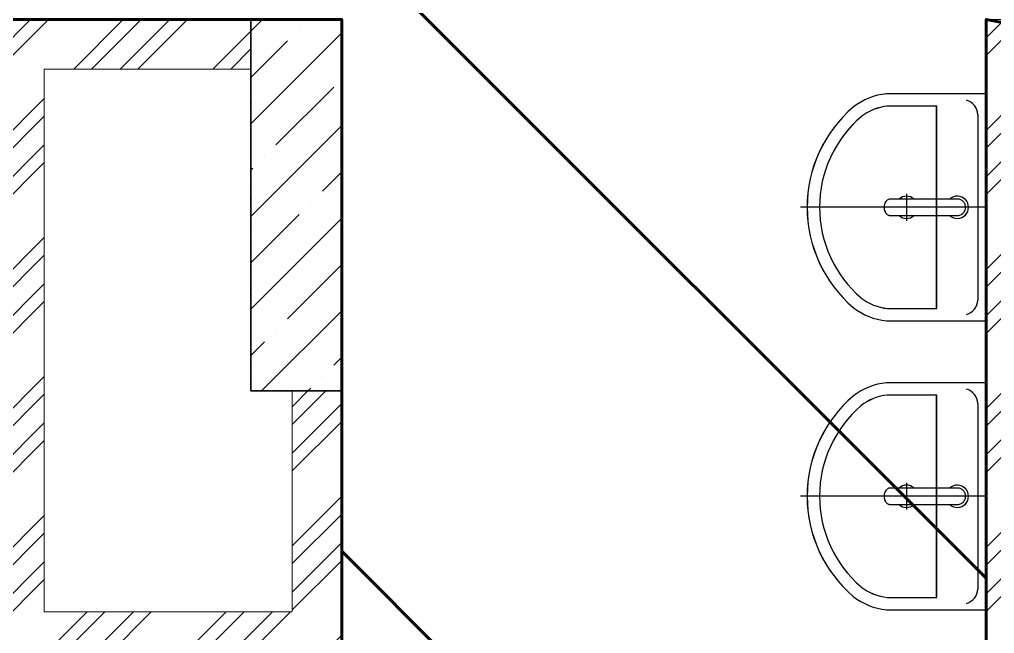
# Model space of a CAD drawing. Header units: millimetres. Extents: x 470010 to 1231400, y -134005 to 421770.
# Drawn here: x 687584 to 689944, y -36649 to -35161 of the extents above; entities that cross this region are included whole.
import ezdxf
from ezdxf.enums import TextEntityAlignment as Align

# ---------------------------------------------------------------- set-up
doc = ezdxf.new("R2010")
doc.units = ezdxf.units.MM
doc.linetypes.add('HIDDEN2', pattern=[4.7625, 3.175, -1.5875])
doc.layers.get('Defpoints').update_dxf_attribs({"color": 140})
for name, color, linetype, lineweight in [('0) шп потолок', 3, 'Continuous', 60), ('АР_Колонны', 70, 'Continuous', 30), ('АР_Стены ЖБ', 7, 'Continuous', 35), ('АР_Стены кирпич', 32, 'Continuous', 20), ('АР_Штриховка', 8, 'Continuous', 0)]:
    doc.layers.add(name, color=color, linetype=linetype, lineweight=lineweight)
doc.styles.add('style1', font='ARIALN.TTF')

# ---------------------------------------------------------------- blocks, each defined once
blk = doc.blocks.new('A$C9108343f')
at = {"layer": 'АР_Штриховка', "linetype": 'Continuous', "lineweight": 0, "true_color": 0x000000}
h = blk.add_hatch(dxfattribs=at)
h.set_pattern_fill('ANSI32', color=18, scale=25, angle=-360, style=0)
h.set_pattern_definition([(45, (-63444.08, -115658.25), (-168.3798, 168.3798), []), (45, (-63331.83, -115658.25), (-168.3798, 168.3798), [])])
h.paths.add_polyline_path([(19565, 65205), (19565, 65085), (21805, 65085), (21845, 65115), (21805, 65205)], flags=0)
h.paths.add_polyline_path([(21805, 65205), (21845, 65115), (21925, 65085), (22425, 65085), (22425, 65205)], flags=0)
h = blk.add_hatch(dxfattribs=at)
h.set_pattern_fill('ANSI32', color=18, scale=25, style=0)
h.set_pattern_definition([(45, (-63444.08, -115658.25), (-168.3798, 168.3798), []), (45, (-63331.83, -115658.25), (-168.3798, 168.3798), [])])
h.paths.add_polyline_path([(24205, 62285), (24285, 62255), (24325, 62285), (24325, 62755), (24265, 62815), (24205, 62755)], flags=0)
h.paths.add_polyline_path([(24205, 62875), (24265, 62815), (24325, 62875), (24325, 65085), (24205, 65205)], flags=0)
h = blk.add_hatch(dxfattribs=at)
h.set_pattern_fill('ANSI32', color=18, scale=25, style=0)
h.set_pattern_definition([(45, (-63444.08, -115658.25), (-168.3798, 168.3798), []), (45, (-63331.83, -115658.25), (-168.3798, 168.3798), [])])
h.paths.add_polyline_path([(24205, 65205), (24325, 65085), (24525, 65085), (24525, 65205)], flags=0)
h = blk.add_hatch(dxfattribs=at)
h.set_pattern_fill('ANSI32', color=18, scale=25, angle=-360, style=0)
h.set_pattern_definition([(45, (-63444.08, -115658.25), (-168.3798, 168.3798), []), (45, (-63331.83, -115658.25), (-168.3798, 168.3798), [])])
h.paths.add_polyline_path([(21925, 65085), (21845, 65115), (21805, 65085), (21805, 63650.2), (21895, 63690.2), (21925, 63770.2)], flags=0)
h.paths.add_polyline_path([(21925, 63650.2), (21895, 63690.2), (21805, 63650.2), (21805, 62525), (21835, 62485), (21925, 62525)], flags=0)
h.paths.add_polyline_path([(21925, 62525), (21835, 62485), (21805, 62405), (21805, 62285), (21845, 62255), (21925, 62285)], flags=0)
h = blk.add_hatch(dxfattribs=at)
h.set_pattern_fill('ANSI32', color=18, scale=25, angle=-360, style=0)
h.set_pattern_definition([(45, (-63444.08, -115658.25), (-168.3798, 168.3798), []), (45, (-63331.83, -115658.25), (-168.3798, 168.3798), [])])
h.paths.add_polyline_path([(22645, 64305), (22525, 64305), (22525, 63770.2), (22555, 63690.2), (22645, 63650.2)], flags=0)
h.paths.add_polyline_path([(22645, 63650.2), (22555, 63690.2), (22525, 63650.2), (22525, 62755), (22615, 62795), (22645, 62875)], flags=0)
h.paths.add_polyline_path([(22645, 62755), (22615, 62795), (22525, 62755), (22525, 62285), (22565, 62255), (22645, 62285)], flags=0)
h = blk.add_hatch(dxfattribs=at)
h.set_pattern_fill('ANSI32', color=18, scale=25, angle=-360, style=0)
h.set_pattern_definition([(45, (-63444.08, -115658.25), (-168.3798, 168.3798), []), (45, (-63331.83, -115658.25), (-168.3798, 168.3798), [])])
h.paths.add_polyline_path([(21925, 63770.2), (21895, 63690.2), (21925, 63650.2), (22525, 63650.2), (22555, 63690.2), (22525, 63770.2)], flags=0)
at = {"color": 18, "true_color": 0x000000}
for p, q in [((24205, 65025), (23963.2, 65025)), ((24205, 65025), (23963.2, 65025)), ((24205, 65025), (24205, 64475)), ((24205, 64475), (24205, 65025)), ((24205, 65025), (24205, 64475)), ((24205, 64475), (24205, 65025)), ((24085, 64995), (23964.8, 64995)), ((24085, 64995), (23964.8, 64995)), ((24085, 64505), (24085, 64995)), ((24085, 64505), (24085, 64995)), ((24185, 64974.7), (24185, 64525.3)), ((24185, 64974.7), (24185, 64525.3)), ((23964.8, 64505), (24085, 64505)), ((23964.8, 64505), (24085, 64505)), ((23963.2, 64475), (24205, 64475)), ((23963.2, 64475), (24205, 64475)), ((24205, 64325), (23963.2, 64325)), ((24205, 64325), (23963.2, 64325)), ((24205, 64325), (24205, 63775)), ((24205, 63775), (24205, 64325)), ((24205, 64325), (24205, 63775)), ((24205, 63775), (24205, 64325)), ((24085, 64295), (23964.8, 64295)), ((24085, 64295), (23964.8, 64295)), ((24085, 63805), (24085, 64295)), ((24085, 63805), (24085, 64295)), ((24185, 64274.7), (24185, 63825.3)), ((24185, 64274.7), (24185, 63825.3)), ((23964.8, 63805), (24085, 63805)), ((23964.8, 63805), (24085, 63805)), ((23963.2, 63775), (24205, 63775)), ((23963.2, 63775), (24205, 63775))]:
    blk.add_line(p, q, dxfattribs=at)
for centre, radius, start, end in [((23978.3, 64872.1), 153.6, 95.6219, 128.2668), ((23978.3, 64872.1), 153.6, 95.6219, 128.2668), ((23978.3, 64872.1), 123.6, 95.6219, 128.2668), ((23978.3, 64872.1), 123.6, 95.6219, 128.2668), ((24145.4, 64971.7), 39.7, 4.3521, 73.119), ((24145.4, 64971.7), 39.7, 4.3521, 73.119), ((24091.1, 64750), 319.7, 130.5997, 229.4003), ((24091.1, 64750), 319.7, 130.5997, 229.4003), ((24091.1, 64750), 289.7, 130.7241, 229.2759), ((24091.1, 64750), 289.7, 130.7241, 229.2759), ((24012, 64750), 27, 47.7946, 132.2054), ((24012, 64750), 27, 47.7946, 132.2054), ((24135, 64750), 27, 227.7946, 132.2054), ((24135, 64750), 27, 227.7946, 132.2054), ((24012, 64750), 27, 227.7946, 312.2054), ((24012, 64750), 27, 227.7946, 312.2054), ((23978.3, 64627.9), 123.6, 231.7332, 264.3781), ((23978.3, 64627.9), 123.6, 231.7332, 264.3781), ((24145.4, 64528.3), 39.7, 286.881, 355.6479), ((24145.4, 64528.3), 39.7, 286.881, 355.6479), ((23978.3, 64627.9), 153.6, 231.7332, 264.3781), ((23978.3, 64627.9), 153.6, 231.7332, 264.3781), ((23978.3, 64172.1), 153.6, 95.6219, 128.2668), ((23978.3, 64172.1), 153.6, 95.6219, 128.2668), ((24091.1, 64050), 319.7, 130.5997, 229.4003), ((24091.1, 64050), 319.7, 130.5997, 229.4003), ((23978.3, 64172.1), 123.6, 95.6219, 128.2668), ((23978.3, 64172.1), 123.6, 95.6219, 128.2668), ((24145.4, 64271.7), 39.7, 4.3521, 73.119), ((24145.4, 64271.7), 39.7, 4.3521, 73.119), ((24091.1, 64050), 289.7, 130.7241, 229.2759), ((24091.1, 64050), 289.7, 130.7241, 229.2759), ((24012, 64050), 27, 47.7946, 132.2054), ((24012, 64050), 27, 47.7946, 132.2054), ((24135, 64050), 27, 227.7946, 132.2054), ((24135, 64050), 27, 227.7946, 132.2054), ((24012, 64050), 27, 227.7946, 312.2054), ((24012, 64050), 27, 227.7946, 312.2054), ((23978.3, 63927.9), 123.6, 231.7332, 264.3781), ((23978.3, 63927.9), 123.6, 231.7332, 264.3781), ((24145.4, 63828.3), 39.7, 286.881, 355.6479), ((24145.4, 63828.3), 39.7, 286.881, 355.6479), ((23978.3, 63927.9), 153.6, 231.7332, 264.3781), ((23978.3, 63927.9), 153.6, 231.7332, 264.3781)]:
    blk.add_arc(centre, radius, start, end, dxfattribs=at)
for points in [[(23972.6, 64730), (23971.8, 64730), (23971, 64730.1), (23969.4, 64730.4), (23968.5, 64730.7), (23966.9, 64731.4), (23966.2, 64731.9), (23964.3, 64733.2), (23963.2, 64734.3), (23961.4, 64736.6), (23960.6, 64737.8), (23959.3, 64740.6), (23958.8, 64742), (23958.1, 64744.8), (23957.9, 64746.3), (23957.7, 64748.4), (23957.6, 64749.2), (23957.6, 64750.6), (23957.7, 64751.3), (23957.8, 64752.7), (23957.9, 64753.5), (23958.2, 64755.9), (23958.7, 64757.7), (23960, 64761.1), (23960.9, 64762.7), (23962.8, 64765.3), (23963.8, 64766.3), (23966, 64768.1), (23967.2, 64768.8), (23969.5, 64769.6), (23970.6, 64769.9), (23971.8, 64770), (23972, 64770), (23972.2, 64770), (23972.2, 64770), (23972.4, 64770), (23972.5, 64770), (23972.6, 64770), (23972.6, 64770), (23972.6, 64770), (23972.7, 64770), (23972.7, 64770), (23972.7, 64770), (23972.8, 64770), (23972.8, 64770), (23973, 64770), (23973.1, 64770), (23973.3, 64770), (23973.5, 64770), (23974, 64770), (23974.4, 64770), (23975.4, 64770), (23976.2, 64770), (23978.3, 64770), (23979.7, 64770), (23984.1, 64770), (23987.1, 64770), (23996.2, 64770), (24002.6, 64770), (24022.3, 64770), (24036.4, 64770), (24054.7, 64770), (24057.9, 64770), (24067.7, 64770), (24074.3, 64770), (24094.8, 64770), (24109.1, 64770), (24127.2, 64770), (24130.2, 64770), (24133.5, 64770), (24133.7, 64770), (24134, 64770), (24134.2, 64770), (24134.4, 64770), (24134.5, 64770), (24134.7, 64770), (24134.8, 64770), (24134.8, 64770), (24134.9, 64770), (24134.9, 64770), (24135, 64770), (24135, 64770), (24135, 64770), (24135, 64770), (24135, 64770), (24135, 64770), (24135, 64770), (24135.1, 64770), (24135.1, 64770), (24135.2, 64770), (24135.3, 64770), (24135.5, 64770), (24135.6, 64770), (24136, 64770), (24136.3, 64770), (24137.2, 64769.9), (24137.7, 64769.8), (24139.5, 64769.5), (24140.6, 64769.2), (24142.9, 64768.4), (24144, 64767.9), (24146.2, 64766.6), (24147.2, 64765.8), (24149.2, 64764.1), (24150, 64763.2), (24151.6, 64761.2), (24152.3, 64760.1), (24153.4, 64757.9), (24153.8, 64756.7), (24154.5, 64754.4), (24154.7, 64753.3), (24154.9, 64751.5), (24154.9, 64750.9), (24155, 64749.9), (24155, 64749.6), (24154.9, 64748.8), (24154.9, 64748.4), (24154.8, 64747.3), (24154.7, 64746.5), (24154.2, 64744.3), (24153.7, 64742.8), (24152.3, 64739.9), (24151.4, 64738.6), (24149.4, 64736.1), (24148.2, 64734.9), (24145.6, 64733), (24144.2, 64732.2), (24141.3, 64731), (24139.8, 64730.5), (24138.1, 64730.2), (24137.8, 64730.2), (24137.1, 64730.1), (24136.6, 64730.1), (24136.1, 64730), (24136, 64730), (24135.6, 64730), (24135.4, 64730), (24135.1, 64730), (24135, 64730), (24135, 64730), (24135, 64730), (24134.9, 64730), (24134.9, 64730), (24134.9, 64730), (24134.9, 64730), (24134.8, 64730), (24134.8, 64730), (24134.6, 64730), (24134.6, 64730), (24134.3, 64730), (24134.1, 64730), (24133.6, 64730), (24133.3, 64730), (24132.3, 64730), (24131.6, 64730), (24129.6, 64730), (24128.2, 64730), (24124.2, 64730), (24121.6, 64730), (24113.7, 64730), (24108.5, 64730), (24093.3, 64730), (24083.5, 64730), (24055, 64730), (24037.4, 64730), (24003.4, 64730), (23987.2, 64730), (23972.6, 64730)], [(23972.6, 64730), (23971.8, 64730), (23971, 64730.1), (23969.4, 64730.4), (23968.5, 64730.7), (23966.9, 64731.4), (23966.2, 64731.9), (23964.3, 64733.2), (23963.2, 64734.3), (23961.4, 64736.6), (23960.6, 64737.8), (23959.3, 64740.6), (23958.8, 64742), (23958.1, 64744.8), (23957.9, 64746.3), (23957.7, 64748.4), (23957.6, 64749.2), (23957.6, 64750.6), (23957.7, 64751.3), (23957.8, 64752.7), (23957.9, 64753.5), (23958.2, 64755.9), (23958.7, 64757.7), (23960, 64761.1), (23960.9, 64762.7), (23962.8, 64765.3), (23963.8, 64766.3), (23966, 64768.1), (23967.2, 64768.8), (23969.5, 64769.6), (23970.6, 64769.9), (23971.8, 64770), (23972, 64770), (23972.2, 64770), (23972.2, 64770), (23972.4, 64770), (23972.5, 64770), (23972.6, 64770), (23972.6, 64770), (23972.6, 64770), (23972.7, 64770), (23972.7, 64770), (23972.7, 64770), (23972.8, 64770), (23972.8, 64770), (23973, 64770), (23973.1, 64770), (23973.3, 64770), (23973.5, 64770), (23974, 64770), (23974.4, 64770), (23975.4, 64770), (23976.2, 64770), (23978.3, 64770), (23979.7, 64770), (23984.1, 64770), (23987.1, 64770), (23996.2, 64770), (24002.6, 64770), (24022.3, 64770), (24036.4, 64770), (24054.7, 64770), (24057.9, 64770), (24067.7, 64770), (24074.3, 64770), (24094.8, 64770), (24109.1, 64770), (24127.2, 64770), (24130.2, 64770), (24133.5, 64770), (24133.7, 64770), (24134, 64770), (24134.2, 64770), (24134.4, 64770), (24134.5, 64770), (24134.7, 64770), (24134.8, 64770), (24134.8, 64770), (24134.9, 64770), (24134.9, 64770), (24135, 64770), (24135, 64770), (24135, 64770), (24135, 64770), (24135, 64770), (24135, 64770), (24135, 64770), (24135.1, 64770), (24135.1, 64770), (24135.2, 64770), (24135.3, 64770), (24135.5, 64770), (24135.6, 64770), (24136, 64770), (24136.3, 64770), (24137.2, 64769.9), (24137.7, 64769.8), (24139.5, 64769.5), (24140.6, 64769.2), (24142.9, 64768.4), (24144, 64767.9), (24146.2, 64766.6), (24147.2, 64765.8), (24149.2, 64764.1), (24150, 64763.2), (24151.6, 64761.2), (24152.3, 64760.1), (24153.4, 64757.9), (24153.8, 64756.7), (24154.5, 64754.4), (24154.7, 64753.3), (24154.9, 64751.5), (24154.9, 64750.9), (24155, 64749.9), (24155, 64749.6), (24154.9, 64748.8), (24154.9, 64748.4), (24154.8, 64747.3), (24154.7, 64746.5), (24154.2, 64744.3), (24153.7, 64742.8), (24152.3, 64739.9), (24151.4, 64738.6), (24149.4, 64736.1), (24148.2, 64734.9), (24145.6, 64733), (24144.2, 64732.2), (24141.3, 64731), (24139.8, 64730.5), (24138.1, 64730.2), (24137.8, 64730.2), (24137.1, 64730.1), (24136.6, 64730.1), (24136.1, 64730), (24136, 64730), (24135.6, 64730), (24135.4, 64730), (24135.1, 64730), (24135, 64730), (24135, 64730), (24135, 64730), (24134.9, 64730), (24134.9, 64730), (24134.9, 64730), (24134.9, 64730), (24134.8, 64730), (24134.8, 64730), (24134.6, 64730), (24134.6, 64730), (24134.3, 64730), (24134.1, 64730), (24133.6, 64730), (24133.3, 64730), (24132.3, 64730), (24131.6, 64730), (24129.6, 64730), (24128.2, 64730), (24124.2, 64730), (24121.6, 64730), (24113.7, 64730), (24108.5, 64730), (24093.3, 64730), (24083.5, 64730), (24055, 64730), (24037.4, 64730), (24003.4, 64730), (23987.2, 64730), (23972.6, 64730)], [(23972.7, 64030), (23971.8, 64030), (23971, 64030.1), (23969.4, 64030.4), (23968.5, 64030.7), (23966.9, 64031.4), (23966.2, 64031.9), (23964.3, 64033.2), (23963.2, 64034.3), (23961.4, 64036.6), (23960.6, 64037.8), (23959.3, 64040.6), (23958.8, 64042), (23958.1, 64044.8), (23957.9, 64046.3), (23957.7, 64048.4), (23957.7, 64049.2), (23957.6, 64050.6), (23957.7, 64051.3), (23957.8, 64052.7), (23957.9, 64053.5), (23958.2, 64055.9), (23958.7, 64057.7), (23960, 64061.1), (23960.9, 64062.7), (23962.8, 64065.3), (23963.8, 64066.3), (23966, 64068.1), (23967.2, 64068.8), (23969.5, 64069.6), (23970.6, 64069.9), (23971.8, 64070), (23972, 64070), (23972.2, 64070), (23972.2, 64070), (23972.4, 64070), (23972.5, 64070), (23972.6, 64070), (23972.6, 64070), (23972.7, 64070), (23972.7, 64070), (23972.7, 64070), (23972.7, 64070), (23972.8, 64070), (23972.9, 64070), (23973, 64070), (23973.1, 64070), (23973.3, 64070), (23973.5, 64070), (23974, 64070), (23974.4, 64070), (23975.4, 64070), (23976.2, 64070), (23978.3, 64070), (23979.7, 64070), (23984.1, 64070), (23987.1, 64070), (23996.2, 64070), (24002.6, 64070), (24022.3, 64070), (24036.4, 64070), (24054.7, 64070), (24057.9, 64070), (24067.7, 64070), (24074.3, 64070), (24094.8, 64070), (24109.1, 64070), (24127.2, 64070), (24130.2, 64070), (24133.5, 64070), (24133.7, 64070), (24134.1, 64070), (24134.2, 64070), (24134.4, 64070), (24134.5, 64070), (24134.7, 64070), (24134.8, 64070), (24134.9, 64070), (24134.9, 64070), (24134.9, 64070), (24135, 64070), (24135, 64070), (24135, 64070), (24135, 64070), (24135, 64070), (24135, 64070), (24135, 64070), (24135.1, 64070), (24135.1, 64070), (24135.2, 64070), (24135.3, 64070), (24135.5, 64070), (24135.6, 64070), (24136, 64070), (24136.3, 64070), (24137.2, 64069.9), (24137.7, 64069.8), (24139.5, 64069.5), (24140.6, 64069.2), (24142.9, 64068.4), (24144, 64067.9), (24146.2, 64066.6), (24147.2, 64065.8), (24149.2, 64064.1), (24150, 64063.2), (24151.6, 64061.2), (24152.3, 64060.1), (24153.4, 64057.9), (24153.8, 64056.7), (24154.5, 64054.4), (24154.7, 64053.3), (24154.9, 64051.5), (24154.9, 64050.9), (24155, 64049.9), (24155, 64049.6), (24154.9, 64048.8), (24154.9, 64048.4), (24154.8, 64047.3), (24154.7, 64046.5), (24154.2, 64044.3), (24153.7, 64042.8), (24152.3, 64039.9), (24151.5, 64038.6), (24149.4, 64036.1), (24148.2, 64034.9), (24145.6, 64033), (24144.2, 64032.2), (24141.3, 64031), (24139.8, 64030.5), (24138.1, 64030.2), (24137.8, 64030.2), (24137.1, 64030.1), (24136.7, 64030.1), (24136.1, 64030), (24136, 64030), (24135.6, 64030), (24135.4, 64030), (24135.1, 64030), (24135, 64030), (24135, 64030), (24135, 64030), (24134.9, 64030), (24134.9, 64030), (24134.9, 64030), (24134.9, 64030), (24134.8, 64030), (24134.8, 64030), (24134.6, 64030), (24134.6, 64030), (24134.3, 64030), (24134.1, 64030), (24133.6, 64030), (24133.3, 64030), (24132.3, 64030), (24131.6, 64030), (24129.6, 64030), (24128.2, 64030), (24124.2, 64030), (24121.6, 64030), (24113.7, 64030), (24108.5, 64030), (24093.3, 64030), (24083.5, 64030), (24055, 64030), (24037.4, 64030), (24003.4, 64030), (23987.2, 64030), (23972.7, 64030)], [(23972.7, 64030), (23971.8, 64030), (23971, 64030.1), (23969.4, 64030.4), (23968.5, 64030.7), (23966.9, 64031.4), (23966.2, 64031.9), (23964.3, 64033.2), (23963.2, 64034.3), (23961.4, 64036.6), (23960.6, 64037.8), (23959.3, 64040.6), (23958.8, 64042), (23958.1, 64044.8), (23957.9, 64046.3), (23957.7, 64048.4), (23957.7, 64049.2), (23957.6, 64050.6), (23957.7, 64051.3), (23957.8, 64052.7), (23957.9, 64053.5), (23958.2, 64055.9), (23958.7, 64057.7), (23960, 64061.1), (23960.9, 64062.7), (23962.8, 64065.3), (23963.8, 64066.3), (23966, 64068.1), (23967.2, 64068.8), (23969.5, 64069.6), (23970.6, 64069.9), (23971.8, 64070), (23972, 64070), (23972.2, 64070), (23972.2, 64070), (23972.4, 64070), (23972.5, 64070), (23972.6, 64070), (23972.6, 64070), (23972.7, 64070), (23972.7, 64070), (23972.7, 64070), (23972.7, 64070), (23972.8, 64070), (23972.9, 64070), (23973, 64070), (23973.1, 64070), (23973.3, 64070), (23973.5, 64070), (23974, 64070), (23974.4, 64070), (23975.4, 64070), (23976.2, 64070), (23978.3, 64070), (23979.7, 64070), (23984.1, 64070), (23987.1, 64070), (23996.2, 64070), (24002.6, 64070), (24022.3, 64070), (24036.4, 64070), (24054.7, 64070), (24057.9, 64070), (24067.7, 64070), (24074.3, 64070), (24094.8, 64070), (24109.1, 64070), (24127.2, 64070), (24130.2, 64070), (24133.5, 64070), (24133.7, 64070), (24134.1, 64070), (24134.2, 64070), (24134.4, 64070), (24134.5, 64070), (24134.7, 64070), (24134.8, 64070), (24134.9, 64070), (24134.9, 64070), (24134.9, 64070), (24135, 64070), (24135, 64070), (24135, 64070), (24135, 64070), (24135, 64070), (24135, 64070), (24135, 64070), (24135.1, 64070), (24135.1, 64070), (24135.2, 64070), (24135.3, 64070), (24135.5, 64070), (24135.6, 64070), (24136, 64070), (24136.3, 64070), (24137.2, 64069.9), (24137.7, 64069.8), (24139.5, 64069.5), (24140.6, 64069.2), (24142.9, 64068.4), (24144, 64067.9), (24146.2, 64066.6), (24147.2, 64065.8), (24149.2, 64064.1), (24150, 64063.2), (24151.6, 64061.2), (24152.3, 64060.1), (24153.4, 64057.9), (24153.8, 64056.7), (24154.5, 64054.4), (24154.7, 64053.3), (24154.9, 64051.5), (24154.9, 64050.9), (24155, 64049.9), (24155, 64049.6), (24154.9, 64048.8), (24154.9, 64048.4), (24154.8, 64047.3), (24154.7, 64046.5), (24154.2, 64044.3), (24153.7, 64042.8), (24152.3, 64039.9), (24151.5, 64038.6), (24149.4, 64036.1), (24148.2, 64034.9), (24145.6, 64033), (24144.2, 64032.2), (24141.3, 64031), (24139.8, 64030.5), (24138.1, 64030.2), (24137.8, 64030.2), (24137.1, 64030.1), (24136.7, 64030.1), (24136.1, 64030), (24136, 64030), (24135.6, 64030), (24135.4, 64030), (24135.1, 64030), (24135, 64030), (24135, 64030), (24135, 64030), (24134.9, 64030), (24134.9, 64030), (24134.9, 64030), (24134.9, 64030), (24134.8, 64030), (24134.8, 64030), (24134.6, 64030), (24134.6, 64030), (24134.3, 64030), (24134.1, 64030), (24133.6, 64030), (24133.3, 64030), (24132.3, 64030), (24131.6, 64030), (24129.6, 64030), (24128.2, 64030), (24124.2, 64030), (24121.6, 64030), (24113.7, 64030), (24108.5, 64030), (24093.3, 64030), (24083.5, 64030), (24055, 64030), (24037.4, 64030), (24003.4, 64030), (23987.2, 64030), (23972.7, 64030)]]:
    blk.add_open_spline(points, degree=3, knots=[0, 0, 0, 0, 0.153365, 0.153365, 0.30673, 0.30673, 0.460095, 0.460095, 0.703256, 0.703256, 0.946417, 0.946417, 1.189578, 1.189578, 1.432739, 1.432739, 1.565545, 1.565545, 1.691125, 1.691125, 1.816705, 1.816705, 2.111192, 2.111192, 2.405679, 2.405679, 2.645118, 2.645118, 2.884557, 2.884557, 3.077844, 3.077844, 3.107789, 3.107789, 3.118001, 3.118001, 3.138423, 3.138423, 3.141442, 3.141442, 3.141976, 3.141976, 3.142511, 3.142511, 3.143579, 3.143579, 3.145716, 3.145716, 3.14999, 3.14999, 3.158538, 3.158538, 3.175635, 3.175635, 3.209827, 3.209827, 3.278213, 3.278213, 3.414983, 3.414983, 3.688524, 3.688524, 3.745517, 3.745517, 3.859502, 3.859502, 4.087472, 4.087472, 4.133346, 4.133346, 4.136438, 4.136438, 4.138418, 4.138418, 4.140015, 4.140015, 4.140937, 4.140937, 4.141313, 4.141313, 4.141684, 4.141684, 4.142394, 4.142394, 4.143815, 4.143815, 4.146658, 4.146658, 4.152342, 4.152342, 4.163711, 4.163711, 4.186448, 4.186448, 4.231923, 4.231923, 4.322872, 4.322872, 4.504772, 4.504772, 4.686671, 4.686671, 4.86857, 4.86857, 5.05047, 5.05047, 5.232369, 5.232369, 5.414268, 5.414268, 5.596168, 5.596168, 5.695139, 5.695139, 5.756437, 5.756437, 5.817734, 5.817734, 5.940329, 5.940329, 6.172478, 6.172478, 6.404627, 6.404627, 6.636776, 6.636776, 6.868925, 6.868925, 7.101074, 7.101074, 7.139346, 7.139346, 7.215891, 7.215891, 7.233819, 7.233819, 7.269676, 7.269676, 7.283061, 7.283061, 7.283218, 7.283218, 7.283375, 7.283375, 7.28369, 7.28369, 7.28432, 7.28432, 7.285579, 7.285579, 7.288098, 7.288098, 7.293136, 7.293136, 7.303211, 7.303211, 7.323361, 7.323361, 7.363661, 7.363661, 7.444261, 7.444261, 7.605462, 7.605462, 7.927863, 7.927863, 8.283185, 8.283185, 8.283185, 8.283185], dxfattribs=at)
at = {"layer": '0) шп потолок'}
blk.add_lwpolyline([(19565, 66305), (24525, 66305), (24525, 67485), (27135, 67529.7), (27135, 62875), (24525, 62875), (24525, 65145), (24205, 65205), (24205, 62875), (22645, 62875), (22645, 65205), (19565, 65205)], close=True, dxfattribs=at)
at = {"layer": 'Defpoints', "color": 18, "true_color": 0x000000}
for p, q in [((24012, 64782.4), (24012, 64717.6)), ((24012, 64782.4), (24012, 64717.6)), ((24205, 64750), (23755, 64750)), ((24205, 64750), (23755, 64750)), ((24012, 64082.4), (24012, 64017.6)), ((24012, 64082.4), (24012, 64017.6)), ((24205, 64050), (23755, 64050)), ((24205, 64050), (23755, 64050))]:
    blk.add_line(p, q, dxfattribs=at)
at = {"layer": 'АР_Колонны', "color": 18, "linetype": 'HIDDEN2', "lineweight": 25, "true_color": 0x000000}
for p, q in [((22425, 65205), (22645, 65205)), ((22425, 64305), (22425, 65205)), ((22645, 65205), (22645, 64305)), ((22645, 64305), (22425, 64305))]:
    blk.add_line(p, q, dxfattribs=at)
at = {"layer": 'АР_Колонны', "color": 18, "linetype": 'Continuous', "lineweight": 15, "true_color": 0x000000}
for p, q in [((22645, 65205), (22425, 65205)), ((22425, 65205), (22425, 64305)), ((22645, 65205), (22425, 65205)), ((22425, 65205), (22425, 64305)), ((22645, 64305), (22645, 65205)), ((22645, 64305), (22645, 65205)), ((22425, 64305), (22645, 64305)), ((22425, 64305), (22645, 64305))]:
    blk.add_line(p, q, dxfattribs=at)
at = {"layer": 'АР_Стены ЖБ', "color": 18, "linetype": 'Continuous', "lineweight": 30, "true_color": 0x000000}
for p, q in [((22645, 65205), (22425, 65205)), ((22425, 65205), (22425, 64305)), ((22645, 64305), (22645, 65205)), ((22425, 64305), (22645, 64305))]:
    blk.add_line(p, q, dxfattribs=at)
at = {"layer": 'АР_Стены кирпич', "color": 18, "linetype": 'Continuous', "lineweight": 20, "true_color": 0x000000}
for p, q in [((22425, 65205), (21805, 65205)), ((22425, 65085), (22425, 65205)), ((24205, 65205), (24205, 62875)), ((24525, 65205), (24205, 65205)), ((21925, 63770.2), (21925, 65085)), ((21925, 65085), (22425, 65085)), ((22645, 64305), (22525, 64305)), ((22525, 64305), (22525, 63770.2)), ((22645, 63650.2), (22645, 64305)), ((22525, 63770.2), (21925, 63770.2))]:
    blk.add_line(p, q, dxfattribs=at)
at = {"layer": 'АР_Штриховка', "color": 18, "linetype": 'Continuous', "lineweight": 5, "true_color": 0x000000}
for p, q in [((22425, 65177), (22453, 65205)), ((22425, 64952.5), (22645, 65172.5)), ((22541.9, 65181.7), (22541.9, 65181.7)), ((22425, 65064.7), (22513.8, 65153.6)), ((22485.7, 64901), (22626.1, 65041.3)), ((22425, 64728), (22645, 64948)), ((22457.7, 64873), (22457.7, 64873)), ((22425, 64840.2), (22429.6, 64844.9)), ((22598, 64788.8), (22645, 64835.7)), ((22569.9, 64760.7), (22569.9, 64760.7)), ((22425, 64615.7), (22541.9, 64732.6)), ((22425, 64503.5), (22645, 64723.5)), ((22513.8, 64480.1), (22645, 64611.2)), ((22451, 64305), (22645, 64499)), ((22485.7, 64452), (22485.7, 64452)), ((22425, 64391.2), (22457.7, 64423.9)), ((22626.1, 64367.8), (22645, 64386.7)), ((22598, 64339.8), (22598, 64339.8)), ((22563.2, 64305), (22569.9, 64311.7))]:
    blk.add_line(p, q, dxfattribs=at)
at = {"layer": 'Defpoints', "color": 18, "true_color": 0x000000, "style": 'style1'}
for p in [(143949.3, 316089.1), (143975, 281639.5), (143890.4, 273244.7), (143840, 264276.8), (143967.8, 254892.4), (12252, 104178.1), (12382.6, 96023.1)]:
    blk.add_attdef('АР-ПОМЕЩЕНИЕ:НАИМЕНОВАНИЕ', text='', height=100, dxfattribs=at).set_placement(p, align=Align.MIDDLE)
at = {"layer": 'Defpoints', "color": 18, "true_color": 0x000000, "style": 'style1', "flags": 8}
for p in [(143951.3, 279099.1), (143848.3, 269251.1), (143875.3, 260094.2), (144049.7, 250824.7), (163419.3, 238153.4), (155897.5, 237966), (183037.2, 237966), (143342.9, 237876.2)]:
    blk.add_attdef('АР-ПОМЕЩЕНИЕ:НАИМЕНОВАНИЕ', text='', height=100, dxfattribs=at).set_placement(p, align=Align.MIDDLE)

msp = doc.modelspace()

# ---------------------------------------------------------------- hatches: boundary and pattern name
at = {"layer": '0) шп потолок', "true_color": 0xf26722}
h = msp.add_hatch(dxfattribs=at)
h.set_pattern_fill('ANSI31', color=30, scale=333, angle=90)
h.paths.add_polyline_path([(685283.57, -34061.242), (690243.57, -34061.242), (690243.57, -32881.242), (692853.57, -32836.56), (692853.57, -37491.242), (690243.57, -37491.242), (690243.57, -35221.242), (689923.57, -35161.242), (689923.57, -37491.242), (688363.57, -37491.242), (688363.57, -35161.243), (685283.57, -35161.242)])
at = {"layer": 'АР_Штриховка', "linetype": 'Continuous', "lineweight": 0, "true_color": 0x000000}
h = msp.add_hatch(dxfattribs=at)
h.set_pattern_fill('ANSI32', color=18, scale=25, angle=-360, style=0)
h.set_pattern_definition([(45, (602274.53, -216024.5), (-168.3798, 168.3798), []), (45, (602386.78, -216024.5), (-168.3798, 168.3798), [])])
h.paths.add_polyline_path([(685283.57, -35161.242), (685283.57, -35281.242), (687523.57, -35281.242), (687563.57, -35251.242), (687523.57, -35161.242)], flags=0)
h.paths.add_polyline_path([(687523.57, -35161.242), (687563.57, -35251.242), (687643.57, -35281.242), (688143.571, -35281.242), (688143.571, -35161.242)], flags=0)
h = msp.add_hatch(dxfattribs=at)
h.set_pattern_fill('ANSI32', color=18, scale=25, style=0)
h.set_pattern_definition([(45, (602274.53, -216024.5), (-168.3798, 168.3798), []), (45, (602386.78, -216024.5), (-168.3798, 168.3798), [])])
h.paths.add_polyline_path([(689923.57, -38081.242), (690003.57, -38111.242), (690043.57, -38081.242), (690043.57, -37611.242), (689983.57, -37551.242), (689923.57, -37611.242)], flags=0)
h.paths.add_polyline_path([(689923.57, -37491.242), (689983.57, -37551.242), (690043.57, -37491.242), (690043.57, -35281.242), (689923.57, -35161.242)], flags=0)
h = msp.add_hatch(dxfattribs=at)
h.set_pattern_fill('ANSI32', color=18, scale=25, style=0)
h.set_pattern_definition([(45, (602274.53, -216024.5), (-168.3798, 168.3798), []), (45, (602386.78, -216024.5), (-168.3798, 168.3798), [])])
h.paths.add_polyline_path([(689923.57, -35161.242), (690043.57, -35281.242), (690243.57, -35281.242), (690243.57, -35161.242)], flags=0)
h = msp.add_hatch(dxfattribs=at)
h.set_pattern_fill('ANSI32', color=18, scale=25, angle=-360, style=0)
h.set_pattern_definition([(45, (602274.53, -216024.5), (-168.3798, 168.3798), []), (45, (602386.78, -216024.5), (-168.3798, 168.3798), [])])
h.paths.add_polyline_path([(687643.57, -35281.242), (687563.57, -35251.242), (687523.57, -35281.242), (687523.57, -36716.01), (687613.57, -36676.01), (687643.57, -36596.01)], flags=0)
h.paths.add_polyline_path([(687643.57, -36716.01), (687613.57, -36676.01), (687523.57, -36716.01), (687523.57, -37841.242), (687553.57, -37881.242), (687643.57, -37841.242)], flags=0)
h.paths.add_polyline_path([(687643.57, -37841.242), (687553.57, -37881.242), (687523.57, -37961.242), (687523.57, -38081.242), (687563.57, -38111.242), (687643.57, -38081.242)], flags=0)
h = msp.add_hatch(dxfattribs=at)
h.set_pattern_fill('ANSI32', color=18, scale=25, angle=-360, style=0)
h.set_pattern_definition([(45, (602274.53, -216024.5), (-168.3798, 168.3798), []), (45, (602386.78, -216024.5), (-168.3798, 168.3798), [])])
h.paths.add_polyline_path([(688363.571, -36061.243), (688243.571, -36061.243), (688243.57, -36596.01), (688273.57, -36676.01), (688363.57, -36716.01)], flags=0)
h.paths.add_polyline_path([(688363.57, -36716.01), (688273.57, -36676.01), (688243.57, -36716.01), (688243.57, -37611.242), (688333.57, -37571.242), (688363.57, -37491.242)], flags=0)
h.paths.add_polyline_path([(688363.57, -37611.242), (688333.57, -37571.242), (688243.57, -37611.242), (688243.57, -38081.242), (688283.57, -38111.242), (688363.57, -38081.242)], flags=0)
h = msp.add_hatch(dxfattribs=at)
h.set_pattern_fill('ANSI32', color=18, scale=25, angle=-360, style=0)
h.set_pattern_definition([(45, (602274.53, -216024.5), (-168.3798, 168.3798), []), (45, (602386.78, -216024.5), (-168.3798, 168.3798), [])])
h.paths.add_polyline_path([(687643.57, -36596.01), (687613.57, -36676.01), (687643.57, -36716.01), (688243.57, -36716.01), (688273.57, -36676.01), (688243.57, -36596.01)], flags=0)

# ---------------------------------------------------------------- linework, layer by layer
at = {"color": 18, "true_color": 0x000000}
for p, q in [((689923.565, -35341.242), (689681.813, -35341.242)), ((689923.565, -35341.242), (689681.813, -35341.242)), ((689923.565, -35341.242), (689923.565, -35891.242)), ((689923.565, -35891.242), (689923.565, -35341.242)), ((689923.565, -35341.242), (689923.565, -35891.242)), ((689923.565, -35891.242), (689923.565, -35341.242)), ((689803.565, -35371.242), (689683.366, -35371.242)), ((689803.565, -35371.242), (689683.366, -35371.242)), ((689803.565, -35861.242), (689803.565, -35371.242)), ((689803.565, -35861.242), (689803.565, -35371.242)), ((689903.565, -35391.569), (689903.565, -35840.916)), ((689903.565, -35391.569), (689903.565, -35840.916)), ((689683.366, -35861.242), (689803.565, -35861.242)), ((689683.366, -35861.242), (689803.565, -35861.242)), ((689681.813, -35891.242), (689923.565, -35891.242)), ((689681.813, -35891.242), (689923.565, -35891.242)), ((689923.57, -36041.242), (689681.817, -36041.242)), ((689923.57, -36041.242), (689681.817, -36041.242)), ((689923.57, -36041.242), (689923.57, -36591.242)), ((689923.57, -36591.242), (689923.57, -36041.242)), ((689923.57, -36041.242), (689923.57, -36591.242)), ((689923.57, -36591.242), (689923.57, -36041.242)), ((689803.57, -36071.242), (689683.37, -36071.242)), ((689803.57, -36071.242), (689683.37, -36071.242)), ((689803.57, -36561.242), (689803.57, -36071.242)), ((689803.57, -36561.242), (689803.57, -36071.242)), ((689903.57, -36091.569), (689903.57, -36540.916)), ((689903.57, -36091.569), (689903.57, -36540.916)), ((689683.37, -36561.242), (689803.57, -36561.242)), ((689683.37, -36561.242), (689803.57, -36561.242)), ((689681.817, -36591.242), (689923.57, -36591.242)), ((689681.817, -36591.242), (689923.57, -36591.242))]:
    msp.add_line(p, q, dxfattribs=at)
for centre, radius, start, end in [((689696.863, -35494.137), 153.634, 95.621869, 128.266847), ((689696.863, -35494.137), 153.634, 95.621869, 128.266847), ((689809.755, -35616.242), 319.685, 130.599722, 229.400278), ((689809.755, -35616.242), 319.685, 130.599722, 229.400278), ((689696.863, -35494.137), 123.634, 95.621869, 128.266847), ((689696.863, -35494.137), 123.634, 95.621869, 128.266847), ((689863.983, -35394.581), 39.697, 4.352116, 73.118961), ((689863.983, -35394.581), 39.697, 4.352116, 73.118961), ((689809.755, -35616.242), 289.685, 130.724125, 229.275875), ((689809.755, -35616.242), 289.685, 130.724125, 229.275875), ((689730.565, -35616.242), 27, 47.794554, 132.205446), ((689730.565, -35616.242), 27, 47.794554, 132.205446), ((689853.565, -35616.242), 27, 227.794554, 132.205446), ((689853.565, -35616.242), 27, 227.794554, 132.205446), ((689730.565, -35616.242), 27, 227.794554, 312.205446), ((689730.565, -35616.242), 27, 227.794554, 312.205446), ((689696.863, -35738.347), 123.634, 231.733153, 264.378131), ((689696.863, -35738.347), 123.634, 231.733153, 264.378131), ((689863.983, -35837.903), 39.697, 286.881039, 355.647884), ((689863.983, -35837.903), 39.697, 286.881039, 355.647884), ((689696.863, -35738.347), 153.634, 231.733153, 264.378131), ((689696.863, -35738.347), 153.634, 231.733153, 264.378131), ((689696.868, -36194.137), 153.634, 95.621869, 128.266847), ((689696.868, -36194.137), 153.634, 95.621869, 128.266847), ((689863.988, -36094.581), 39.697, 4.352116, 73.118961), ((689863.988, -36094.581), 39.697, 4.352116, 73.118961), ((689809.76, -36316.242), 319.685, 130.599722, 229.400278), ((689809.76, -36316.242), 319.685, 130.599722, 229.400278), ((689696.868, -36194.137), 123.634, 95.621869, 128.266847), ((689696.868, -36194.137), 123.634, 95.621869, 128.266847), ((689809.76, -36316.242), 289.685, 130.724125, 229.275875), ((689809.76, -36316.242), 289.685, 130.724125, 229.275875), ((689730.57, -36316.242), 27, 47.794554, 132.205446), ((689730.57, -36316.242), 27, 47.794554, 132.205446), ((689853.57, -36316.242), 27, 227.794554, 132.205446), ((689853.57, -36316.242), 27, 227.794554, 132.205446), ((689730.57, -36316.242), 27, 227.794554, 312.205446), ((689730.57, -36316.242), 27, 227.794554, 312.205446), ((689696.868, -36438.347), 123.634, 231.733153, 264.378131), ((689696.868, -36438.347), 123.634, 231.733153, 264.378131), ((689863.988, -36537.903), 39.697, 286.881039, 355.647884), ((689863.988, -36537.903), 39.697, 286.881039, 355.647884), ((689696.868, -36438.347), 153.634, 231.733153, 264.378131), ((689696.868, -36438.347), 153.634, 231.733153, 264.378131)]:
    msp.add_arc(centre, radius, start, end, dxfattribs=at)
for points in [[(689691.259, -35636.242), (689690.454, -35636.242), (689689.625, -35636.158), (689687.97, -35635.803), (689687.144, -35635.533), (689685.544, -35634.814), (689684.769, -35634.366), (689682.877, -35633.011), (689681.825, -35631.988), (689679.994, -35629.68), (689679.214, -35628.396), (689677.937, -35625.689), (689677.439, -35624.267), (689676.71, -35621.407), (689676.478, -35619.969), (689676.293, -35617.811), (689676.262, -35617.061), (689676.257, -35615.637), (689676.281, -35614.933), (689676.387, -35613.498), (689676.47, -35612.768), (689676.856, -35610.31), (689677.307, -35608.554), (689678.62, -35605.179), (689679.483, -35603.561), (689681.413, -35600.953), (689682.413, -35599.902), (689684.635, -35598.154), (689685.858, -35597.46), (689688.155, -35596.61), (689689.21, -35596.377), (689690.405, -35596.272), (689690.565, -35596.262), (689690.778, -35596.252), (689690.832, -35596.25), (689690.994, -35596.245), (689691.102, -35596.243), (689691.225, -35596.242), (689691.241, -35596.242), (689691.26, -35596.242), (689691.284, -35596.242), (689691.328, -35596.242), (689691.35, -35596.242), (689691.416, -35596.242), (689691.459, -35596.242), (689691.59, -35596.242), (689691.678, -35596.242), (689691.941, -35596.242), (689692.116, -35596.242), (689692.643, -35596.242), (689692.995, -35596.242), (689694.055, -35596.242), (689694.765, -35596.242), (689696.908, -35596.242), (689698.351, -35596.242), (689702.729, -35596.242), (689705.709, -35596.242), (689714.836, -35596.242), (689721.168, -35596.242), (689740.906, -35596.242), (689755.055, -35596.242), (689773.348, -35596.242), (689776.545, -35596.242), (689786.265, -35596.242), (689792.918, -35596.242), (689813.39, -35596.242), (689827.726, -35596.242), (689845.772, -35596.242), (689848.823, -35596.242), (689852.11, -35596.242), (689852.317, -35596.242), (689852.658, -35596.242), (689852.791, -35596.242), (689853.032, -35596.242), (689853.139, -35596.242), (689853.309, -35596.242), (689853.371, -35596.242), (689853.458, -35596.242), (689853.484, -35596.242), (689853.534, -35596.242), (689853.565, -35596.242), (689853.571, -35596.242), (689853.576, -35596.242), (689853.588, -35596.242), (689853.597, -35596.242), (689853.623, -35596.242), (689853.64, -35596.242), (689853.691, -35596.243), (689853.725, -35596.243), (689853.828, -35596.244), (689853.896, -35596.245), (689854.103, -35596.249), (689854.241, -35596.253), (689854.657, -35596.27), (689854.936, -35596.287), (689855.779, -35596.357), (689856.347, -35596.428), (689858.065, -35596.72), (689859.225, -35597.021), (689861.517, -35597.85), (689862.648, -35598.379), (689864.816, -35599.659), (689865.853, -35600.41), (689867.768, -35602.103), (689868.646, -35603.044), (689870.198, -35605.064), (689870.872, -35606.142), (689871.993, -35608.369), (689872.439, -35609.518), (689873.108, -35611.823), (689873.33, -35612.978), (689873.517, -35614.725), (689873.554, -35615.333), (689873.569, -35616.301), (689873.564, -35616.668), (689873.534, -35617.415), (689873.509, -35617.792), (689873.398, -35618.933), (689873.279, -35619.705), (689872.793, -35621.949), (689872.296, -35623.431), (689870.929, -35626.293), (689870.059, -35627.671), (689867.993, -35630.189), (689866.797, -35631.327), (689864.191, -35633.264), (689862.781, -35634.062), (689859.883, -35635.283), (689858.397, -35635.706), (689856.695, -35635.997), (689856.454, -35636.034), (689855.736, -35636.13), (689855.261, -35636.176), (689854.681, -35636.211), (689854.572, -35636.217), (689854.243, -35636.232), (689854.026, -35636.238), (689853.729, -35636.242), (689853.648, -35636.242), (689853.567, -35636.242), (689853.569, -35636.242), (689853.548, -35636.242), (689853.538, -35636.242), (689853.506, -35636.242), (689853.485, -35636.242), (689853.421, -35636.242), (689853.379, -35636.242), (689853.251, -35636.242), (689853.167, -35636.242), (689852.913, -35636.242), (689852.743, -35636.242), (689852.235, -35636.242), (689851.897, -35636.242), (689850.884, -35636.242), (689850.209, -35636.242), (689848.19, -35636.242), (689846.849, -35636.242), (689842.843, -35636.242), (689840.194, -35636.242), (689832.311, -35636.242), (689827.141, -35636.242), (689811.891, -35636.242), (689802.068, -35636.242), (689773.629, -35636.242), (689756.046, -35636.242), (689721.974, -35636.242), (689705.782, -35636.242), (689691.259, -35636.242)], [(689691.259, -35636.242), (689690.454, -35636.242), (689689.625, -35636.158), (689687.97, -35635.803), (689687.144, -35635.533), (689685.544, -35634.814), (689684.769, -35634.366), (689682.877, -35633.011), (689681.825, -35631.988), (689679.994, -35629.68), (689679.214, -35628.396), (689677.937, -35625.689), (689677.439, -35624.267), (689676.71, -35621.407), (689676.478, -35619.969), (689676.293, -35617.811), (689676.262, -35617.061), (689676.257, -35615.637), (689676.281, -35614.933), (689676.387, -35613.498), (689676.47, -35612.768), (689676.856, -35610.31), (689677.307, -35608.554), (689678.62, -35605.179), (689679.483, -35603.561), (689681.413, -35600.953), (689682.413, -35599.902), (689684.635, -35598.154), (689685.858, -35597.46), (689688.155, -35596.61), (689689.21, -35596.377), (689690.405, -35596.272), (689690.565, -35596.262), (689690.778, -35596.252), (689690.832, -35596.25), (689690.994, -35596.245), (689691.102, -35596.243), (689691.225, -35596.242), (689691.241, -35596.242), (689691.26, -35596.242), (689691.284, -35596.242), (689691.328, -35596.242), (689691.35, -35596.242), (689691.416, -35596.242), (689691.459, -35596.242), (689691.59, -35596.242), (689691.678, -35596.242), (689691.941, -35596.242), (689692.116, -35596.242), (689692.643, -35596.242), (689692.995, -35596.242), (689694.055, -35596.242), (689694.765, -35596.242), (689696.908, -35596.242), (689698.351, -35596.242), (689702.729, -35596.242), (689705.709, -35596.242), (689714.836, -35596.242), (689721.168, -35596.242), (689740.906, -35596.242), (689755.055, -35596.242), (689773.348, -35596.242), (689776.545, -35596.242), (689786.265, -35596.242), (689792.918, -35596.242), (689813.39, -35596.242), (689827.726, -35596.242), (689845.772, -35596.242), (689848.823, -35596.242), (689852.11, -35596.242), (689852.317, -35596.242), (689852.658, -35596.242), (689852.791, -35596.242), (689853.032, -35596.242), (689853.139, -35596.242), (689853.309, -35596.242), (689853.371, -35596.242), (689853.458, -35596.242), (689853.484, -35596.242), (689853.534, -35596.242), (689853.565, -35596.242), (689853.571, -35596.242), (689853.576, -35596.242), (689853.588, -35596.242), (689853.597, -35596.242), (689853.623, -35596.242), (689853.64, -35596.242), (689853.691, -35596.243), (689853.725, -35596.243), (689853.828, -35596.244), (689853.896, -35596.245), (689854.103, -35596.249), (689854.241, -35596.253), (689854.657, -35596.27), (689854.936, -35596.287), (689855.779, -35596.357), (689856.347, -35596.428), (689858.065, -35596.72), (689859.225, -35597.021), (689861.517, -35597.85), (689862.648, -35598.379), (689864.816, -35599.659), (689865.853, -35600.41), (689867.768, -35602.103), (689868.646, -35603.044), (689870.198, -35605.064), (689870.872, -35606.142), (689871.993, -35608.369), (689872.439, -35609.518), (689873.108, -35611.823), (689873.33, -35612.978), (689873.517, -35614.725), (689873.554, -35615.333), (689873.569, -35616.301), (689873.564, -35616.668), (689873.534, -35617.415), (689873.509, -35617.792), (689873.398, -35618.933), (689873.279, -35619.705), (689872.793, -35621.949), (689872.296, -35623.431), (689870.929, -35626.293), (689870.059, -35627.671), (689867.993, -35630.189), (689866.797, -35631.327), (689864.191, -35633.264), (689862.781, -35634.062), (689859.883, -35635.283), (689858.397, -35635.706), (689856.695, -35635.997), (689856.454, -35636.034), (689855.736, -35636.13), (689855.261, -35636.176), (689854.681, -35636.211), (689854.572, -35636.217), (689854.243, -35636.232), (689854.026, -35636.238), (689853.729, -35636.242), (689853.648, -35636.242), (689853.567, -35636.242), (689853.569, -35636.242), (689853.548, -35636.242), (689853.538, -35636.242), (689853.506, -35636.242), (689853.485, -35636.242), (689853.421, -35636.242), (689853.379, -35636.242), (689853.251, -35636.242), (689853.167, -35636.242), (689852.913, -35636.242), (689852.743, -35636.242), (689852.235, -35636.242), (689851.897, -35636.242), (689850.884, -35636.242), (689850.209, -35636.242), (689848.19, -35636.242), (689846.849, -35636.242), (689842.843, -35636.242), (689840.194, -35636.242), (689832.311, -35636.242), (689827.141, -35636.242), (689811.891, -35636.242), (689802.068, -35636.242), (689773.629, -35636.242), (689756.046, -35636.242), (689721.974, -35636.242), (689705.782, -35636.242), (689691.259, -35636.242)], [(689691.264, -36336.242), (689690.458, -36336.242), (689689.629, -36336.158), (689687.974, -36335.803), (689687.148, -36335.533), (689685.548, -36334.814), (689684.774, -36334.366), (689682.881, -36333.011), (689681.829, -36331.988), (689679.998, -36329.68), (689679.218, -36328.396), (689677.941, -36325.689), (689677.443, -36324.267), (689676.714, -36321.407), (689676.482, -36319.969), (689676.298, -36317.811), (689676.266, -36317.061), (689676.262, -36315.637), (689676.285, -36314.933), (689676.392, -36313.498), (689676.474, -36312.768), (689676.86, -36310.31), (689677.311, -36308.554), (689678.625, -36305.179), (689679.487, -36303.561), (689681.418, -36300.953), (689682.418, -36299.902), (689684.639, -36298.154), (689685.862, -36297.46), (689688.159, -36296.61), (689689.215, -36296.377), (689690.409, -36296.272), (689690.569, -36296.262), (689690.782, -36296.252), (689690.836, -36296.25), (689690.998, -36296.245), (689691.106, -36296.243), (689691.23, -36296.242), (689691.245, -36296.242), (689691.264, -36296.242), (689691.289, -36296.242), (689691.332, -36296.242), (689691.354, -36296.242), (689691.42, -36296.242), (689691.464, -36296.242), (689691.595, -36296.242), (689691.682, -36296.242), (689691.945, -36296.242), (689692.12, -36296.242), (689692.647, -36296.242), (689693, -36296.242), (689694.059, -36296.242), (689694.769, -36296.242), (689696.912, -36296.242), (689698.356, -36296.242), (689702.733, -36296.242), (689705.714, -36296.242), (689714.84, -36296.242), (689721.172, -36296.242), (689740.91, -36296.242), (689755.059, -36296.242), (689773.352, -36296.242), (689776.549, -36296.242), (689786.27, -36296.242), (689792.922, -36296.242), (689813.394, -36296.242), (689827.73, -36296.242), (689845.777, -36296.242), (689848.828, -36296.242), (689852.114, -36296.242), (689852.322, -36296.242), (689852.663, -36296.242), (689852.796, -36296.242), (689853.036, -36296.242), (689853.144, -36296.242), (689853.313, -36296.242), (689853.375, -36296.242), (689853.463, -36296.242), (689853.488, -36296.242), (689853.538, -36296.242), (689853.569, -36296.242), (689853.576, -36296.242), (689853.58, -36296.242), (689853.593, -36296.242), (689853.601, -36296.242), (689853.627, -36296.242), (689853.644, -36296.242), (689853.695, -36296.243), (689853.729, -36296.243), (689853.832, -36296.244), (689853.901, -36296.245), (689854.107, -36296.249), (689854.245, -36296.253), (689854.661, -36296.27), (689854.94, -36296.287), (689855.783, -36296.357), (689856.352, -36296.428), (689858.069, -36296.72), (689859.229, -36297.021), (689861.521, -36297.85), (689862.652, -36298.379), (689864.821, -36299.659), (689865.857, -36300.41), (689867.772, -36302.103), (689868.65, -36303.044), (689870.203, -36305.064), (689870.877, -36306.142), (689871.997, -36308.369), (689872.444, -36309.518), (689873.112, -36311.823), (689873.334, -36312.978), (689873.522, -36314.725), (689873.558, -36315.333), (689873.573, -36316.301), (689873.569, -36316.668), (689873.539, -36317.415), (689873.513, -36317.792), (689873.403, -36318.933), (689873.284, -36319.705), (689872.797, -36321.949), (689872.3, -36323.431), (689870.934, -36326.293), (689870.063, -36327.671), (689867.997, -36330.189), (689866.802, -36331.327), (689864.195, -36333.264), (689862.785, -36334.062), (689859.887, -36335.283), (689858.401, -36335.706), (689856.699, -36335.997), (689856.459, -36336.034), (689855.741, -36336.13), (689855.266, -36336.176), (689854.686, -36336.211), (689854.576, -36336.217), (689854.248, -36336.232), (689854.03, -36336.238), (689853.733, -36336.242), (689853.652, -36336.242), (689853.571, -36336.242), (689853.574, -36336.242), (689853.553, -36336.242), (689853.542, -36336.242), (689853.51, -36336.242), (689853.489, -36336.242), (689853.425, -36336.242), (689853.383, -36336.242), (689853.256, -36336.242), (689853.171, -36336.242), (689852.917, -36336.242), (689852.748, -36336.242), (689852.24, -36336.242), (689851.902, -36336.242), (689850.888, -36336.242), (689850.214, -36336.242), (689848.194, -36336.242), (689846.854, -36336.242), (689842.848, -36336.242), (689840.198, -36336.242), (689832.315, -36336.242), (689827.146, -36336.242), (689811.895, -36336.242), (689802.072, -36336.242), (689773.634, -36336.242), (689756.05, -36336.242), (689721.979, -36336.242), (689705.786, -36336.242), (689691.264, -36336.242)], [(689691.264, -36336.242), (689690.458, -36336.242), (689689.629, -36336.158), (689687.974, -36335.803), (689687.148, -36335.533), (689685.548, -36334.814), (689684.774, -36334.366), (689682.881, -36333.011), (689681.829, -36331.988), (689679.998, -36329.68), (689679.218, -36328.396), (689677.941, -36325.689), (689677.443, -36324.267), (689676.714, -36321.407), (689676.482, -36319.969), (689676.298, -36317.811), (689676.266, -36317.061), (689676.262, -36315.637), (689676.285, -36314.933), (689676.392, -36313.498), (689676.474, -36312.768), (689676.86, -36310.31), (689677.311, -36308.554), (689678.625, -36305.179), (689679.487, -36303.561), (689681.418, -36300.953), (689682.418, -36299.902), (689684.639, -36298.154), (689685.862, -36297.46), (689688.159, -36296.61), (689689.215, -36296.377), (689690.409, -36296.272), (689690.569, -36296.262), (689690.782, -36296.252), (689690.836, -36296.25), (689690.998, -36296.245), (689691.106, -36296.243), (689691.23, -36296.242), (689691.245, -36296.242), (689691.264, -36296.242), (689691.289, -36296.242), (689691.332, -36296.242), (689691.354, -36296.242), (689691.42, -36296.242), (689691.464, -36296.242), (689691.595, -36296.242), (689691.682, -36296.242), (689691.945, -36296.242), (689692.12, -36296.242), (689692.647, -36296.242), (689693, -36296.242), (689694.059, -36296.242), (689694.769, -36296.242), (689696.912, -36296.242), (689698.356, -36296.242), (689702.733, -36296.242), (689705.714, -36296.242), (689714.84, -36296.242), (689721.172, -36296.242), (689740.91, -36296.242), (689755.059, -36296.242), (689773.352, -36296.242), (689776.549, -36296.242), (689786.27, -36296.242), (689792.922, -36296.242), (689813.394, -36296.242), (689827.73, -36296.242), (689845.777, -36296.242), (689848.828, -36296.242), (689852.114, -36296.242), (689852.322, -36296.242), (689852.663, -36296.242), (689852.796, -36296.242), (689853.036, -36296.242), (689853.144, -36296.242), (689853.313, -36296.242), (689853.375, -36296.242), (689853.463, -36296.242), (689853.488, -36296.242), (689853.538, -36296.242), (689853.569, -36296.242), (689853.576, -36296.242), (689853.58, -36296.242), (689853.593, -36296.242), (689853.601, -36296.242), (689853.627, -36296.242), (689853.644, -36296.242), (689853.695, -36296.243), (689853.729, -36296.243), (689853.832, -36296.244), (689853.901, -36296.245), (689854.107, -36296.249), (689854.245, -36296.253), (689854.661, -36296.27), (689854.94, -36296.287), (689855.783, -36296.357), (689856.352, -36296.428), (689858.069, -36296.72), (689859.229, -36297.021), (689861.521, -36297.85), (689862.652, -36298.379), (689864.821, -36299.659), (689865.857, -36300.41), (689867.772, -36302.103), (689868.65, -36303.044), (689870.203, -36305.064), (689870.877, -36306.142), (689871.997, -36308.369), (689872.444, -36309.518), (689873.112, -36311.823), (689873.334, -36312.978), (689873.522, -36314.725), (689873.558, -36315.333), (689873.573, -36316.301), (689873.569, -36316.668), (689873.539, -36317.415), (689873.513, -36317.792), (689873.403, -36318.933), (689873.284, -36319.705), (689872.797, -36321.949), (689872.3, -36323.431), (689870.934, -36326.293), (689870.063, -36327.671), (689867.997, -36330.189), (689866.802, -36331.327), (689864.195, -36333.264), (689862.785, -36334.062), (689859.887, -36335.283), (689858.401, -36335.706), (689856.699, -36335.997), (689856.459, -36336.034), (689855.741, -36336.13), (689855.266, -36336.176), (689854.686, -36336.211), (689854.576, -36336.217), (689854.248, -36336.232), (689854.03, -36336.238), (689853.733, -36336.242), (689853.652, -36336.242), (689853.571, -36336.242), (689853.574, -36336.242), (689853.553, -36336.242), (689853.542, -36336.242), (689853.51, -36336.242), (689853.489, -36336.242), (689853.425, -36336.242), (689853.383, -36336.242), (689853.256, -36336.242), (689853.171, -36336.242), (689852.917, -36336.242), (689852.748, -36336.242), (689852.24, -36336.242), (689851.902, -36336.242), (689850.888, -36336.242), (689850.214, -36336.242), (689848.194, -36336.242), (689846.854, -36336.242), (689842.848, -36336.242), (689840.198, -36336.242), (689832.315, -36336.242), (689827.146, -36336.242), (689811.895, -36336.242), (689802.072, -36336.242), (689773.634, -36336.242), (689756.05, -36336.242), (689721.979, -36336.242), (689705.786, -36336.242), (689691.264, -36336.242)]]:
    msp.add_open_spline(points, degree=3, knots=[0, 0, 0, 0, 0.15336513, 0.15336513, 0.30673026, 0.30673026, 0.46009539, 0.46009539, 0.70325641, 0.70325641, 0.94641743, 0.94641743, 1.18957844, 1.18957844, 1.43273946, 1.43273946, 1.5655445, 1.5655445, 1.69112476, 1.69112476, 1.81670502, 1.81670502, 2.11119197, 2.11119197, 2.40567891, 2.40567891, 2.64511775, 2.64511775, 2.88455659, 2.88455659, 3.07784419, 3.07784419, 3.10778918, 3.10778918, 3.11800061, 3.11800061, 3.13842346, 3.13842346, 3.14144206, 3.14144206, 3.14197632, 3.14197632, 3.14251058, 3.14251058, 3.14357911, 3.14357911, 3.14571615, 3.14571615, 3.14999023, 3.14999023, 3.15853839, 3.15853839, 3.17563471, 3.17563471, 3.20982735, 3.20982735, 3.27821265, 3.27821265, 3.41498323, 3.41498323, 3.68852439, 3.68852439, 3.74551689, 3.74551689, 3.8595019, 3.8595019, 4.08747191, 4.08747191, 4.13334603, 4.13334603, 4.13643793, 4.13643793, 4.13841771, 4.13841771, 4.14001458, 4.14001458, 4.14093742, 4.14093742, 4.14131307, 4.14131307, 4.1416837, 4.1416837, 4.14239425, 4.14239425, 4.14381534, 4.14381534, 4.14665751, 4.14665751, 4.15234187, 4.15234187, 4.16371057, 4.16371057, 4.18644798, 4.18644798, 4.23192281, 4.23192281, 4.32287246, 4.32287246, 4.50477175, 4.50477175, 4.68667105, 4.68667105, 4.86857035, 4.86857035, 5.05046964, 5.05046964, 5.23236894, 5.23236894, 5.41426824, 5.41426824, 5.59616754, 5.59616754, 5.69513944, 5.69513944, 5.75643692, 5.75643692, 5.81773439, 5.81773439, 5.94032935, 5.94032935, 6.17247822, 6.17247822, 6.40462709, 6.40462709, 6.63677597, 6.63677597, 6.86892484, 6.86892484, 7.10107371, 7.10107371, 7.13934611, 7.13934611, 7.21589092, 7.21589092, 7.23381919, 7.23381919, 7.26967573, 7.26967573, 7.28306064, 7.28306064, 7.28321807, 7.28321807, 7.28337549, 7.28337549, 7.28369033, 7.28369033, 7.28432002, 7.28432002, 7.2855794, 7.2855794, 7.28809816, 7.28809816, 7.29313568, 7.29313568, 7.30321071, 7.30321071, 7.32336077, 7.32336077, 7.3636609, 7.3636609, 7.44426116, 7.44426116, 7.60546168, 7.60546168, 7.92786272, 7.92786272, 8.28318531, 8.28318531, 8.28318531, 8.28318531], dxfattribs=at)
at = {"layer": '0) шп потолок'}
msp.add_lwpolyline([(685283.57, -34061.242), (690243.57, -34061.242), (690243.57, -32881.242), (692853.57, -32836.56), (692853.57, -37491.242), (690243.57, -37491.242), (690243.57, -35221.242), (689923.57, -35161.242), (689923.57, -37491.242), (688363.57, -37491.242), (688363.57, -35161.243), (685283.57, -35161.242)], close=True, dxfattribs=at)
at = {"layer": 'АР_Колонны', "color": 18, "linetype": 'HIDDEN2', "lineweight": 25, "true_color": 0x000000}
for p, q in [((688143.571, -35161.243), (688363.571, -35161.243)), ((688143.571, -36061.243), (688143.571, -35161.243)), ((688363.571, -35161.243), (688363.571, -36061.243)), ((688363.571, -36061.243), (688143.571, -36061.243))]:
    msp.add_line(p, q, dxfattribs=at)
at = {"layer": 'АР_Колонны', "color": 18, "linetype": 'Continuous', "lineweight": 15, "true_color": 0x000000}
for p, q in [((688363.571, -35161.243), (688143.571, -35161.243)), ((688143.571, -35161.243), (688143.571, -36061.243)), ((688363.571, -35161.243), (688143.571, -35161.243)), ((688143.571, -35161.243), (688143.571, -36061.243)), ((688363.571, -36061.243), (688363.571, -35161.243)), ((688363.571, -36061.243), (688363.571, -35161.243)), ((688143.571, -36061.243), (688363.571, -36061.243)), ((688143.571, -36061.243), (688363.571, -36061.243))]:
    msp.add_line(p, q, dxfattribs=at)
at = {"layer": 'АР_Стены ЖБ', "color": 18, "linetype": 'Continuous', "lineweight": 30, "true_color": 0x000000}
for p, q in [((688363.571, -35161.243), (688143.571, -35161.243)), ((688143.571, -35161.243), (688143.571, -36061.243)), ((688363.571, -36061.243), (688363.571, -35161.243)), ((688143.571, -36061.243), (688363.571, -36061.243))]:
    msp.add_line(p, q, dxfattribs=at)
at = {"layer": 'АР_Стены кирпич', "color": 18, "linetype": 'Continuous', "lineweight": 20, "true_color": 0x000000}
for p, q in [((688143.571, -35161.242), (687523.57, -35161.242)), ((688143.571, -35281.242), (688143.571, -35161.242)), ((689923.57, -35161.242), (689923.57, -37491.242)), ((690243.57, -35161.242), (689923.57, -35161.242)), ((687643.57, -36596.01), (687643.57, -35281.242)), ((687643.57, -35281.242), (688143.571, -35281.242)), ((688243.571, -36061.243), (688243.57, -36596.01)), ((688363.571, -36061.243), (688243.571, -36061.243)), ((688363.57, -36716.01), (688363.571, -36061.243)), ((688243.57, -36596.01), (687643.57, -36596.01))]:
    msp.add_line(p, q, dxfattribs=at)
at = {"layer": 'АР_Штриховка', "color": 18, "linetype": 'Continuous', "lineweight": 5, "true_color": 0x000000}
for p, q in [((688143.571, -35189.241), (688171.57, -35161.243)), ((688143.571, -35413.748), (688363.571, -35193.748)), ((688143.571, -35301.495), (688232.418, -35212.647)), ((688204.355, -35465.217), (688344.671, -35324.901)), ((688143.571, -35638.254), (688363.571, -35418.254)), ((688143.571, -35526.001), (688148.228, -35521.344)), ((688316.608, -35577.47), (688363.571, -35530.508)), ((688143.571, -35750.508), (688260.482, -35633.597)), ((688143.571, -35862.761), (688363.571, -35642.761)), ((688232.418, -35886.167), (688363.571, -35755.014)), ((688169.595, -36061.243), (688363.571, -35867.267)), ((688143.571, -35975.014), (688176.292, -35942.293)), ((688344.671, -35998.42), (688363.571, -35979.52)), ((688281.849, -36061.243), (688288.545, -36054.546))]:
    msp.add_line(p, q, dxfattribs=at)

# ---------------------------------------------------------------- block references
msp.add_blockref('A$C9108343f', (665718.612, -100366.242))

doc.saveas('drawing.dxf')
